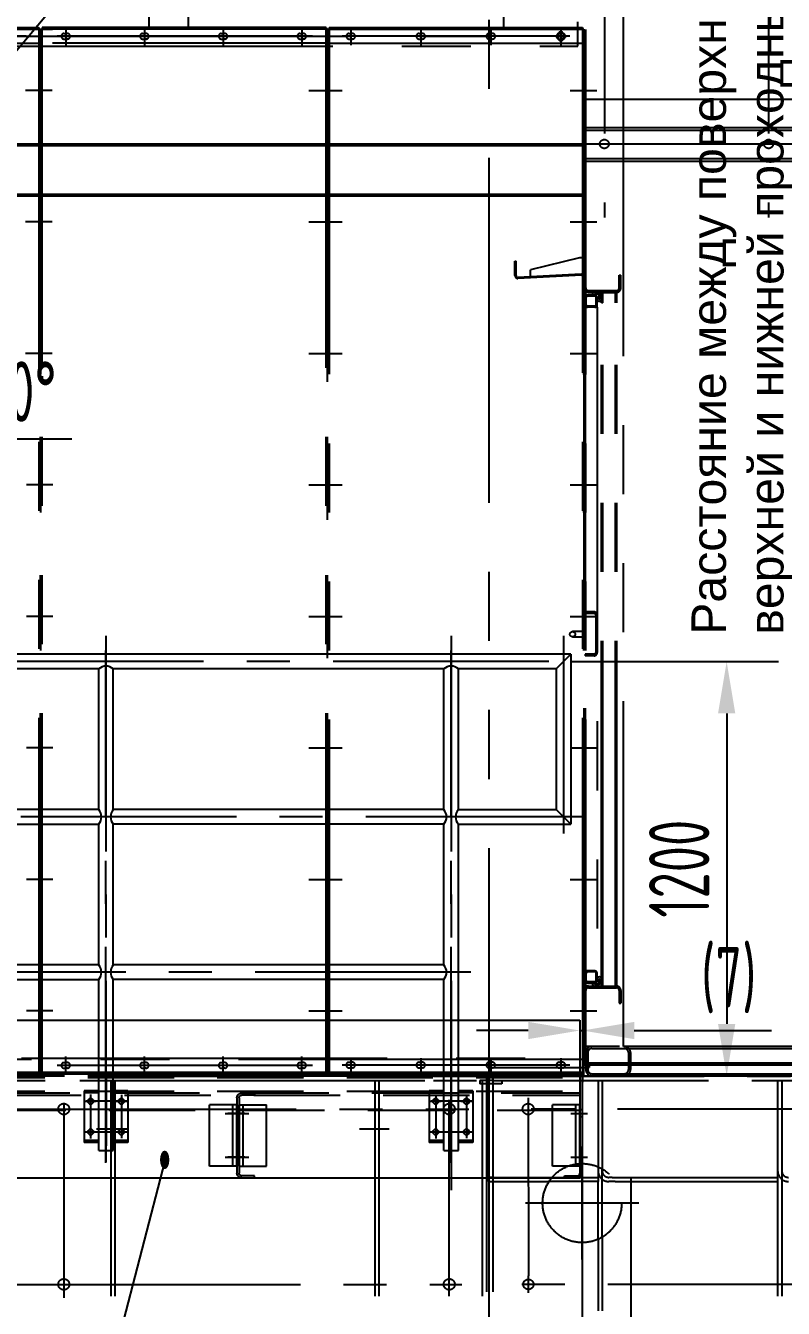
# Model space of a CAD drawing. Header units: millimetres. Extents: x 0 to 21000, y -574 to 14850.
# Drawn here: x 11034 to 13230, y 4649 to 8366 of the extents above; entities that cross this region are included whole.
import ezdxf
from ezdxf.enums import TextEntityAlignment as Align

# ---------------------------------------------------------------- set-up
doc = ezdxf.new("R2010")
doc.units = ezdxf.units.MM
doc.header["$LTSCALE"] = 500
for name, pattern in [('F', [0.75, 0.5, -0.25]), ('G', [2, 1.25, -0.25, 0.25, -0.25]), ('K', [2.5, 1.25, -0.25, 0.25, -0.25, 0.25, -0.25])]:
    doc.linetypes.add(name, pattern=pattern)
for name, color, linetype in [('01', 7, 'Continuous'), ('02', 1, 'Continuous'), ('04', 2, 'F'), ('05', 4, 'G'), ('07', 6, 'K'), ('08', 1, 'Continuous')]:
    doc.layers.add(name, color=color, linetype=linetype)
doc.styles.get("Standard").update_dxf_attribs({"font": 'isocp', "width": 0.707, "bigfont": 'intecad.shx'})
doc.dimstyles.new('INTE', dxfattribs={"dimscale": 50, "dimtxt": 3.5, "dimasz": 3, "dimexe": 3, "dimexo": 0, "dimgap": 1, "dimtad": 1, "dimdsep": 46, "dimtxsty": 'Standard', "dimcen": 0, "dimclrd": 1, "dimclre": 1, "dimclrt": 3, "dimaunit": 1, "dimadec": 0, "dimazin": 0, "dimtfac": 1, "dimtmove": 0, "dimatfit": 0, "dimfxl": 1, "dimarcsym": 0})
doc.dimstyles.new('INTE$2', dxfattribs={"dimscale": 50, "dimtxt": 3.5, "dimasz": 3, "dimexe": 3, "dimexo": 0, "dimgap": 1, "dimtad": 1, "dimtih": 1, "dimtoh": 1, "dimdsep": 46, "dimtxsty": 'Standard', "dimcen": 0, "dimclrd": 1, "dimclre": 1, "dimclrt": 3, "dimaunit": 1, "dimadec": 0, "dimazin": 0, "dimtfac": 1, "dimtmove": 0, "dimatfit": 0, "dimfxl": 1, "dimarcsym": 0})

# ---------------------------------------------------------------- blocks, each defined once
blk = doc.blocks.new('adf456adf')
at = {"layer": '07', "color": 6, "linetype": 'K'}
for p, q in [((42745, 3986.7), (45149, 3986.7)), ((45149, 3986.7), (45149, 3275.7)), ((45154.7, 3986.7), (48653.7, 3986.7)), ((45154.7, 3986.7), (45154.7, 3681.7)), ((45167.7, 3986.7), (45167.7, 3275.7)), ((42745, 3974.7), (45149, 3974.7)), ((44060, 3974.7), (44060, 3297.7)), ((44072, 3974.7), (44072, 3297.7)), ((44825, 3974.7), (44825, 3297.7)), ((44837, 3974.7), (44837, 3297.7)), ((45129.7, 3974.7), (45129.7, 3964.7)), ((45167.7, 3974.7), (45129.7, 3974.7)), ((45167.7, 3964.7), (45129.7, 3964.7)), ((45136, 3974.7), (45136, 3275.7)), ((45167.7, 3974.7), (48653.7, 3974.7)), ((45193.7, 3964.7), (45167.7, 3964.7)), ((45193.7, 3974.7), (45193.7, 3964.7)), ((45472.2, 3974.7), (45472.2, 3724.1)), ((45484.2, 3974.7), (45484.2, 3718)), ((45992.7, 3974.7), (45992.7, 3306.7)), ((46004.7, 3974.7), (46004.7, 3306.7)), ((43924, 3907), (43924, 3344.9)), ((45041, 3349.9), (45041, 3918.5)), ((45269.7, 3924.2), (45270.4, 3408.2)), ((42140.3, 3891.7), (43972.8, 3891.7)), ((43972.8, 3891.7), (45104.4, 3891.7)), ((48653.7, 3891.7), (45216, 3891.7)), ((44019.2, 3834.7), (44111, 3834.7)), ((44780.9, 3834.7), (44867.2, 3834.7)), ((45426.1, 3455.4), (45426.1, 3783.2)), ((45472.2, 3724.1), (45472.2, 3681.7)), ((45484.2, 3681.7), (45484.2, 3718)), ((45167.7, 3693.7), (45154.7, 3693.7)), ((45154.7, 3681.7), (45167.7, 3681.7)), ((45167.7, 3693.7), (45339.1, 3693.7)), ((45167.7, 3681.7), (45330.1, 3681.7)), ((45472.2, 3681.7), (45330.1, 3681.7)), ((45339.1, 3693.7), (45472.2, 3693.7)), ((45472.2, 3514.5), (45472.2, 3681.7)), ((45484.2, 3520.6), (45484.2, 3681.7)), ((45513.2, 3693.7), (45503.2, 3693.7)), ((45522.1, 3681.7), (45503.2, 3681.7)), ((45513.2, 3693.7), (45992.7, 3693.7)), ((45522.1, 3681.7), (45992.7, 3681.7)), ((45567.2, 3693.7), (45567.2, 3275.7)), ((45590.1, 3619.3), (45262.2, 3619.3)), ((45472.2, 3514.5), (45472.2, 3306.7)), ((45484.2, 3520.6), (45484.2, 3306.7)), ((42117.2, 3383.7), (43984.6, 3383.7)), ((43984.6, 3383.7), (45077.3, 3383.7)), ((48625.9, 3383.7), (45210.5, 3383.7)), ((45270.4, 3359.3), (45270.4, 3408.2))]:
    blk.add_line(p, q, dxfattribs=at)
for centre, radius in [((43924, 3891.7), 16), ((45041, 3891.7), 16), ((45269.7, 3891.7), 16), ((45426.1, 3619.3), 114.5), ((43924, 3383.7), 16), ((45041, 3383.7), 16), ((45270.4, 3383.7), 14.8)]:
    blk.add_circle(centre, radius, dxfattribs=at)
for centre, radius in [((45503.2, 3712.7), 31), ((45503.2, 3712.7), 19), ((46023.7, 3712.7), 31), ((46023.7, 3712.7), 19)]:
    blk.add_arc(centre, radius, 180, 270, dxfattribs=at)
blk = doc.blocks.new('*D333')
at = {"layer": '08', "color": 1, "lineweight": -2, "ltscale": 2}
for p, q in [((12640.8, 5483.9), (12640.8, 5304)), ((12648, 5483.9), (12648, 5304)), ((12490.8, 5454), (12340.8, 5454)), ((12640.8, 5454), (12648, 5454)), ((12798, 5454), (13196.3, 5454))]:
    blk.add_line(p, q, dxfattribs=at)
at = {"layer": '08', "color": 1, "ltscale": 2}
for points in [[(12490.8, 5479), (12490.8, 5429), (12640.8, 5454)], [(12798, 5479), (12798, 5429), (12648, 5454)]]:
    blk.add_solid(points, dxfattribs=at)
at = {"layer": 'Defpoints', "color": 0, "ltscale": 2}
for p in [(12640.8, 5483.9), (12648, 5483.9), (12648, 5454)]:
    blk.add_point(p, dxfattribs=at)
at = {"layer": '08', "color": 3, "ltscale": 2, "insert": (13072.1, 5600.2), "char_height": 175, "attachment_point": 5}
blk.add_mtext('(7)', dxfattribs=at)
blk = doc.blocks.new('*D338')
at = {"layer": '08', "color": 1, "lineweight": -2, "ltscale": 2}
for p, q in [((10694.3, 7453.9), (10949, 7453.9)), ((10708.3, 7168), (11168.6, 7168))]:
    blk.add_line(p, q, dxfattribs=at)
for start, end in [(67.3997, 84.8013), (0, 49.9981), (324.7784, 0), (325.1968, 342.5984)]:
    blk.add_arc((10303.2, 7453.9), 495.8, start, end, dxfattribs=at)
at = {"layer": '08', "color": 1, "ltscale": 2}
for points in [[(10506.8, 7933), (10480.8, 7890.3), (10621.9, 7833.7)], [(10751.6, 7309.5), (10801, 7301.9), (10799, 7453.9)]]:
    blk.add_solid(points, dxfattribs=at)
at = {"layer": 'Defpoints', "color": 0, "ltscale": 2}
for p in [(11391.5, 8750.8), (10717.5, 7726.4), (10303.2, 7453.9), (10694.3, 7453.9), (8606, 5431.4)]:
    blk.add_point(p, dxfattribs=at)
at = {"layer": '08', "color": 3, "ltscale": 2, "insert": (11013.4, 7305.5), "char_height": 175, "attachment_point": 5}
blk.add_mtext('50°', dxfattribs=at)
blk = doc.blocks.new('*D339')
at = {"layer": '08', "color": 1, "lineweight": -2, "ltscale": 2}
for p, q in [((8243.8, 5474.2), (8243.8, 10121.7)), ((11391.4, 8958.4), (11391.4, 10121.7)), ((11241.4, 9971.7), (8393.8, 9971.7))]:
    blk.add_line(p, q, dxfattribs=at)
at = {"layer": '08', "color": 1, "ltscale": 2}
for points in [[(8393.8, 9996.7), (8393.8, 9946.7), (8243.8, 9971.7)], [(11241.4, 9996.7), (11241.4, 9946.7), (11391.4, 9971.7)]]:
    blk.add_solid(points, dxfattribs=at)
at = {"layer": 'Defpoints', "color": 0, "ltscale": 2}
for p in [(8243.8, 9971.7), (11391.4, 8958.4), (8243.8, 5474.2)]:
    blk.add_point(p, dxfattribs=at)
at = {"layer": '08', "color": 3, "ltscale": 2, "insert": (9817.6, 10109.2), "char_height": 175, "attachment_point": 5}
blk.add_mtext('3148', dxfattribs=at)
blk = doc.blocks.new('A$C3BD31D53')
for p, q in [((37, 246), (0, 246)), ((37, 246), (0, 246)), ((0, 246), (0, 240)), ((0, 240), (37, 240)), ((45, 232), (45, 14)), ((51, 232), (51, 14)), ((0, 6), (37, 6)), ((0, 0), (0, 6)), ((37, 0), (0, 0))]:
    blk.add_line(p, q)
for centre, radius, start, end in [((37, 232), 14, 0, 90), ((37, 232), 8, 0, 90), ((37, 14), 8, 270, 0), ((37, 14), 14, 270, 0)]:
    blk.add_arc(centre, radius, start, end)
at = {"layer": '04', "color": 2, "linetype": 'F'}
for p, q in [((51, 197.5), (45, 197.5)), ((51, 176.5), (45, 176.5)), ((51, 70.5), (45, 70.5)), ((51, 49.5), (45, 49.5))]:
    blk.add_line(p, q, dxfattribs=at)
at = {"layer": '05', "color": 4, "linetype": 'G'}
for p, q in [((85.1, 187), (16.6, 187)), ((85.1, 60), (16.6, 60))]:
    blk.add_line(p, q, dxfattribs=at)
blk = doc.blocks.new('qr789a1dfqw851adfqeqr')
for p, q in [((14150.5, 2496.2), (14150.5, 2205.2)), ((14156.5, 2487.2), (14156.5, 2205.2))]:
    blk.add_line(p, q)
blk.add_arc((14142.5, 2205.2), 14, 304.8499, 0)
at = {"layer": '01', "color": 7, "linetype": 'Continuous'}
for p, q in [((9520.4, 2648.2), (14150.5, 2648.2)), ((14150.5, 2648.2), (14150.5, 2191)), ((14150.5, 2487.2), (14156.5, 2487.2)), ((10103.5, 2191.2), (14150.5, 2191.2))]:
    blk.add_line(p, q, dxfattribs=at)
for centre in [(12732.5, 2413.2), (12821.5, 2413.2), (13732.5, 2413.2), (13821.5, 2413.2), (12732.5, 2324.2), (12821.5, 2324.2), (13732.5, 2324.2), (13821.5, 2324.2)]:
    blk.add_circle(centre, 7.94, dxfattribs=at)
at = {"layer": '04'}
for p, q in [((11224.5, 2487.2), (14150.5, 2487.2)), ((11224.5, 2482.2), (14150.5, 2482.2)), ((8297.5, 2437.2), (14150.5, 2437.2)), ((10955.5, 2431.2), (14150.5, 2431.2)), ((11224.5, 2442.2), (14150.5, 2442.2)), ((10910.5, 2387.2), (14150.5, 2387.2))]:
    blk.add_line(p, q, dxfattribs=at)
at = {"layer": '04', "color": 2, "linetype": 'F'}
for p, q in [((13076.5, 2225.2), (13076.5, 2403.2)), ((13156.5, 2403.2), (13076.5, 2403.2)), ((13144.5, 2225.2), (13144.5, 2403.2)), ((13156.5, 2225.2), (13156.5, 2403.2)), ((13162.5, 2225.2), (13162.5, 2403.2)), ((13162.5, 2403.2), (13242.5, 2403.2)), ((13174.5, 2225.2), (13174.5, 2403.2)), ((13242.5, 2225.2), (13242.5, 2403.2)), ((14070.5, 2225.2), (14070.5, 2403.2)), ((14150.5, 2403.2), (14070.5, 2403.2)), ((14138.5, 2225.2), (14138.5, 2403.2)), ((14150.5, 2225.2), (14150.5, 2403.2)), ((14156.5, 2388.7), (14150.5, 2388.7)), ((14156.5, 2367.7), (14150.5, 2367.7)), ((14156.5, 2261.7), (14150.5, 2261.7)), ((14156.5, 2240.7), (14150.5, 2240.7)), ((13156.5, 2225.2), (13076.5, 2225.2)), ((13162.5, 2225.2), (13242.5, 2225.2)), ((14150.5, 2225.2), (14070.5, 2225.2)), ((14105.5, 2197.2), (14142.5, 2197.2)), ((14105.5, 2191.2), (14105.5, 2197.2)), ((14142.5, 2191.2), (14105.5, 2191.2))]:
    blk.add_line(p, q, dxfattribs=at)
for radius, end in [(8, 0), (14, 304.8499)]:
    blk.add_arc((14142.5, 2205.2), radius, 270, end, dxfattribs=at)
at = {"layer": '05', "color": 4, "linetype": 'G'}
for p, q in [((12777, 2490.7), (12777, 2284.5)), ((13777, 2490.7), (13777, 2284.5)), ((13179, 2378.2), (13130.2, 2378.2)), ((13140, 2378.2), (13188.7, 2378.2)), ((14123.9, 2378.2), (14172.7, 2378.2)), ((13179, 2251.2), (13130.2, 2251.2)), ((13140, 2251.2), (13188.7, 2251.2)), ((14123.9, 2251.2), (14172.7, 2251.2))]:
    blk.add_line(p, q, dxfattribs=at)
at = {"layer": '05'}
for p, q in [((12732.5, 2429.3), (12732.5, 2397.1)), ((12821.5, 2429.3), (12821.5, 2397.1)), ((13732.5, 2429.3), (13732.5, 2397.1)), ((13821.5, 2429.3), (13821.5, 2397.1)), ((12716.4, 2413.2), (12748.5, 2413.2)), ((12805.4, 2413.2), (12837.5, 2413.2)), ((13716.4, 2413.2), (13748.5, 2413.2)), ((13805.4, 2413.2), (13837.5, 2413.2)), ((12716.4, 2324.2), (12748.5, 2324.2)), ((12732.5, 2340.3), (12732.5, 2308.1)), ((12805.4, 2324.2), (12837.5, 2324.2)), ((12821.5, 2340.3), (12821.5, 2308.1)), ((13716.4, 2324.2), (13748.5, 2324.2)), ((13732.5, 2340.3), (13732.5, 2308.1)), ((13805.4, 2324.2), (13837.5, 2324.2)), ((13821.5, 2340.3), (13821.5, 2308.1))]:
    blk.add_line(p, q, dxfattribs=at)
at = {"layer": '04', "color": 2, "linetype": 'F', "xscale": -1}
blk.add_blockref('A$C3BD31D53', (13207.5, 2191.2), dxfattribs=at)
blk = doc.blocks.new('qr7613afqwerq')
at = {"layer": '01'}
blk.add_blockref('qr789a1dfqw851adfqeqr', (-1509.7, 2835.8), dxfattribs=at)
blk = doc.blocks.new('*D367')
at = {"layer": '08', "color": 1, "lineweight": -2, "ltscale": 2}
for p, q in [((6781.8, 5040.9), (6781.8, 3813.9)), ((12646.8, 5040.9), (12646.8, 3813.9)), ((12496.8, 3963.9), (6931.8, 3963.9))]:
    blk.add_line(p, q, dxfattribs=at)
at = {"layer": '08', "color": 1, "ltscale": 2}
for points in [[(6931.8, 3988.9), (6931.8, 3938.9), (6781.8, 3963.9)], [(12496.8, 3988.9), (12496.8, 3938.9), (12646.8, 3963.9)]]:
    blk.add_solid(points, dxfattribs=at)
at = {"layer": 'Defpoints', "color": 0, "ltscale": 2}
for p in [(6781.8, 5040.9), (12646.8, 5040.9), (6781.8, 3963.9)]:
    blk.add_point(p, dxfattribs=at)
at = {"layer": '08', "color": 3, "ltscale": 2, "insert": (9714.3, 4101.4), "char_height": 175, "attachment_point": 5}
blk.add_mtext('5865', dxfattribs=at)
blk = doc.blocks.new('*D374')
at = {"layer": '08', "color": 1, "lineweight": -2, "ltscale": 2}
for p, q in [((12617.3, 6522.9), (13216, 6522.9)), ((13066, 6372.9), (13066, 5472.9)), ((12617.3, 5322.9), (13216, 5322.9))]:
    blk.add_line(p, q, dxfattribs=at)
at = {"layer": '08', "color": 1, "ltscale": 2}
for points in [[(13041, 6372.9), (13091, 6372.9), (13066, 6522.9)], [(13041, 5472.9), (13091, 5472.9), (13066, 5322.9)]]:
    blk.add_solid(points, dxfattribs=at)
at = {"layer": 'Defpoints', "color": 0, "ltscale": 2}
for p in [(12617.3, 6522.9), (12617.3, 5322.9), (13066, 5322.9)]:
    blk.add_point(p, dxfattribs=at)
at = {"layer": '08', "color": 3, "ltscale": 2, "insert": (12928.4, 5922.9), "char_height": 175, "attachment_point": 5, "rotation": 90}
blk.add_mtext('1200', dxfattribs=at)
blk = doc.blocks.new('H')
at = {"layer": '07', "color": 6, "linetype": 'K', "ltscale": 1.6}
for p, q in [((19165.2, 25645.4), (19165.2, 19915.9)), ((19500.2, 24715.7), (19500.2, 23472.2)), ((19976.2, 24715.7), (19976.2, 23472.2)), ((19441.2, 21017.5), (19441.2, 24421.1)), ((19446.2, 21017.5), (19446.2, 24421.1)), ((19556.2, 21070.5), (19556.2, 24421.1)), ((17036.2, 24018), (17861.6, 24018)), ((17040.7, 24022.5), (17861.7, 24022.5)), ((17861.6, 24018), (17866.2, 24018)), ((17861.7, 24022.5), (17861.7, 21036.5)), ((17866.2, 24018), (17901.2, 24018)), ((17866.2, 24018), (17866.2, 22149.7)), ((17866.2, 21036.5), (17866.2, 24018)), ((18693.7, 24022.5), (17870.7, 24022.5)), ((17870.7, 24022.5), (17870.7, 24018)), ((17870.7, 21036.5), (17870.7, 24018)), ((18693.7, 24018), (17901.2, 24018)), ((17939.2, 24020.3), (17939.2, 23974.7)), ((17939.2, 24017.4), (17939.2, 23971.8)), ((18167.2, 24020.3), (18167.2, 23974.7)), ((18167.2, 24017.4), (18167.2, 23971.8)), ((18395.2, 24020.3), (18395.2, 23974.7)), ((18395.2, 24017.4), (18395.2, 23971.8)), ((18623.2, 24020.3), (18623.2, 23974.7)), ((18623.2, 24017.4), (18623.2, 23971.8)), ((18693.7, 24022.5), (18693.7, 24018)), ((18693.7, 21036.5), (18693.7, 24018)), ((18698.2, 24018), (18693.7, 24018)), ((18698.2, 20996), (18698.2, 24018)), ((18698.2, 24018), (19436.6, 24018)), ((18698.2, 21036.5), (18698.2, 24018)), ((18702.7, 24022.5), (19436.7, 24022.5)), ((18702.7, 24022.5), (18702.7, 24018)), ((18702.7, 24018), (18702.7, 21036.5)), ((18765.2, 24020.3), (18765.2, 23974.7)), ((18765.2, 24017.4), (18765.2, 23971.8)), ((18968.2, 24020.3), (18968.2, 23974.7)), ((18968.2, 24017.4), (18968.2, 23971.8)), ((19171.2, 24020.3), (19171.2, 23974.7)), ((19171.2, 24017.4), (19171.2, 23971.8)), ((19374.2, 24020.3), (19374.2, 23974.7)), ((19374.2, 24017.4), (19374.2, 23971.8)), ((19423.2, 23969), (19423.2, 24039)), ((19436.6, 24018), (19441.2, 24018)), ((19436.7, 24022.5), (19436.7, 21036.5)), ((19441.2, 24018), (19441.2, 22149.7)), ((13762.4, 23997.5), (19390.4, 23997.5)), ((17040.7, 23977.5), (17861.7, 23977.5)), ((17824.6, 23997.5), (17084.8, 23997.5)), ((18693.7, 23977.5), (17901.2, 23977.5)), ((18654.1, 23997.5), (17914.3, 23997.5)), ((17934.2, 24005.5), (17939.2, 24005.5)), ((17934.2, 23989.5), (17939.2, 23989.5)), ((17944.2, 24005.5), (17939.2, 24005.5)), ((17944.2, 23989.5), (17939.2, 23989.5)), ((18162.2, 24005.5), (18167.2, 24005.5)), ((18162.2, 23989.5), (18167.2, 23989.5)), ((18172.2, 24005.5), (18167.2, 24005.5)), ((18172.2, 23989.5), (18167.2, 23989.5)), ((18390.2, 24005.5), (18395.2, 24005.5)), ((18390.2, 23989.5), (18395.2, 23989.5)), ((18400.2, 24005.5), (18395.2, 24005.5)), ((18400.2, 23989.5), (18395.2, 23989.5)), ((18618.2, 24005.5), (18623.2, 24005.5)), ((18618.2, 23989.5), (18623.2, 23989.5)), ((18628.2, 24005.5), (18623.2, 24005.5)), ((18628.2, 23989.5), (18623.2, 23989.5)), ((18702.7, 23977.5), (19436.7, 23977.5)), ((19400.4, 23997.5), (18740.3, 23997.5)), ((18760.2, 24005.5), (18765.2, 24005.5)), ((18760.2, 23989.5), (18765.2, 23989.5)), ((18770.2, 24005.5), (18765.2, 24005.5)), ((18770.2, 23989.5), (18765.2, 23989.5)), ((18963.2, 24005.5), (18968.2, 24005.5)), ((18963.2, 23989.5), (18968.2, 23989.5)), ((18973.2, 24005.5), (18968.2, 24005.5)), ((18973.2, 23989.5), (18968.2, 23989.5)), ((19166.2, 24005.5), (19171.2, 24005.5)), ((19166.2, 23989.5), (19171.2, 23989.5)), ((19176.2, 24005.5), (19171.2, 24005.5)), ((19176.2, 23989.5), (19171.2, 23989.5)), ((19366.2, 24002.5), (19366.2, 23992.5)), ((19369.2, 24005.5), (19374.2, 24005.5)), ((19369.2, 23989.5), (19374.2, 23989.5)), ((19379.2, 24005.5), (19374.2, 24005.5)), ((19379.2, 23989.5), (19374.2, 23989.5)), ((19382.2, 24002.5), (19382.2, 23997.5)), ((19382.2, 23992.5), (19382.2, 23997.5)), ((13713.2, 23969), (19423.2, 23969)), ((17900, 23840.5), (17823.2, 23840.5)), ((18644.3, 23840.5), (18740.4, 23840.5)), ((19401.4, 23840.5), (19478.2, 23840.5)), ((19446.2, 23815.5), (20376.2, 23815.5)), ((19446.2, 23733.5), (20376.2, 23733.5)), ((19446.2, 23725.5), (20376.2, 23725.5)), ((17040.7, 23685.5), (17861.7, 23685.5)), ((17040.7, 23681), (17861.7, 23681)), ((17870.7, 23685.5), (18693.7, 23685.5)), ((17870.7, 23681), (18693.7, 23681)), ((18702.7, 23685.5), (19436.7, 23685.5)), ((18702.7, 23681), (19436.7, 23681)), ((19443.4, 23685.5), (22830.3, 23685.5)), ((19446.2, 23643.5), (20376.2, 23643.5)), ((19446.2, 23635.5), (20376.2, 23635.5)), ((17040.7, 23540), (17861.7, 23540)), ((17040.7, 23535.5), (17861.7, 23535.5)), ((17870.7, 23540), (18693.7, 23540)), ((17870.7, 23535.5), (18693.7, 23535.5)), ((18702.7, 23540), (19436.7, 23540)), ((18702.7, 23535.5), (19436.7, 23535.5)), ((17900, 23459.5), (17823.2, 23459.5)), ((18644.3, 23459.5), (18740.4, 23459.5)), ((19401.4, 23459.5), (19478.2, 23459.5)), ((19241.2, 23303.9), (19241.2, 23345.9)), ((19241.2, 23345.9), (19244.2, 23345.9)), ((19244.2, 23303.9), (19244.2, 23345.9)), ((19428.2, 23355.5), (19286.5, 23320.8)), ((19438.2, 23355.5), (19428.2, 23355.5)), ((19438.2, 23313.5), (19438.2, 23355.5)), ((19438.2, 23355.5), (19441.2, 23355.5)), ((19441.2, 23313.5), (19441.2, 23355.5)), ((19433.4, 23308.5), (19249.4, 23298.9)), ((19433.6, 23305.5), (19249.6, 23295.9)), ((19286.5, 23300.8), (19286.5, 23320.8)), ((19543.2, 23268.5), (19543.2, 23305.5)), ((19543.2, 23305.5), (19548.2, 23305.5)), ((19548.2, 23268.5), (19548.2, 23305.5)), ((19444.7, 23250.7), (19441.2, 23250.7)), ((19441.2, 23250.7), (19441.2, 21250.7)), ((19444.7, 23250.7), (19444.7, 21250.7)), ((19444.7, 23219.5), (19444.7, 23240.5)), ((19447.7, 23219.5), (19447.7, 23240.5)), ((19451.7, 23247.5), (19472.7, 23247.5)), ((19472.7, 23247.5), (19451.7, 23247.5)), ((19451.7, 23247.5), (19461.2, 23247.5)), ((19472.7, 23244.5), (19451.7, 23244.5)), ((19454.2, 23260.5), (19535.2, 23260.5)), ((19454.2, 23255.5), (19535.2, 23255.5)), ((19483.7, 23252.2), (19474.5, 23252.2)), ((19483.7, 23250.2), (19474.5, 23250.2)), ((19476.7, 23219.5), (19476.7, 23240.5)), ((19479.7, 23212.5), (19479.7, 23240.5)), ((19484.7, 23249.2), (19484.7, 23236.7)), ((19486.7, 23249.2), (19486.7, 23236.7)), ((19491.7, 21245.7), (19491.7, 23255.5)), ((19491.7, 23225.5), (19491.7, 23255.5)), ((19496.2, 21245.7), (19496.2, 23255.5)), ((19496.2, 23225.5), (19496.2, 23255.5)), ((19532.2, 23225.5), (19532.2, 23255.5)), ((19532.2, 21245.7), (19532.2, 23255.5)), ((19536.7, 23225.5), (19536.7, 23255.5)), ((19536.7, 21245.7), (19536.7, 23255.5)), ((19472.7, 23212.5), (19444.7, 23212.5)), ((19472.7, 23215.5), (19451.7, 23215.5)), ((19479.7, 23212.5), (19479.7, 21292)), ((19496.2, 23225.5), (19491.7, 23225.5)), ((17900, 23078.5), (17823.2, 23078.5)), ((18644.3, 23078.5), (18740.4, 23078.5)), ((19401.4, 23078.5), (19478.2, 23078.5)), ((17870.7, 23012.4), (17870.7, 22997.5)), ((17902.4, 22697.5), (17825.6, 22697.5)), ((18644.3, 22697.5), (18740.4, 22697.5)), ((19401.4, 22697.5), (19478.2, 22697.5)), ((17902.4, 22316.5), (17825.6, 22316.5)), ((18644.3, 22316.5), (18740.4, 22316.5)), ((19401.4, 22316.5), (19478.2, 22316.5)), ((19444.7, 22329.5), (19444.7, 22325)), ((19470.4, 22329.5), (19444.7, 22329.5)), ((19470.4, 22325), (19444.7, 22325)), ((19475.2, 22320.2), (19475.2, 22211.8)), ((19479.7, 22320.2), (19479.7, 22211.8)), ((19441.2, 22272.5), (19408, 22272.5)), ((19408, 22257.3), (19441.2, 22257.3)), ((19444.7, 22207), (19444.7, 22202.5)), ((19470.4, 22207), (19444.7, 22207)), ((19470.4, 22202.5), (19444.7, 22202.5)), ((19441.2, 20996), (19441.2, 22149.7)), ((17902.4, 21935.5), (17825.6, 21935.5)), ((18644.3, 21935.5), (18740.4, 21935.5)), ((19401.4, 21935.5), (19478.2, 21935.5)), ((17902.4, 21554.5), (17825.6, 21554.5)), ((18644.3, 21554.5), (18740.4, 21554.5)), ((19401.4, 21554.5), (19478.2, 21554.5)), ((19472.7, 21289.2), (19444.7, 21289.2)), ((19444.7, 21261.2), (19444.7, 21282.2)), ((19447.7, 21261.2), (19447.7, 21282.2)), ((19472.7, 21286.2), (19451.7, 21286.2)), ((19476.7, 21261.2), (19476.7, 21282.2)), ((19479.7, 21261.2), (19479.7, 21282.2)), ((19484.7, 21252.1), (19484.7, 21264.5)), ((19486.7, 21252.1), (19486.7, 21264.5)), ((19496.2, 21275.7), (19491.7, 21275.7)), ((19441.2, 21250.7), (19444.7, 21250.7)), ((19472.7, 21257.2), (19451.7, 21257.2)), ((19472.7, 21254.2), (19451.7, 21254.2)), ((19451.7, 21254.2), (19472.7, 21254.2)), ((19454.2, 21245.5), (19535.2, 21245.5)), ((19454.2, 21240.5), (19535.2, 21240.5)), ((19461.2, 21254.2), (19472.7, 21254.2)), ((19471.7, 21245.7), (19469.7, 21245.7)), ((19483.7, 21251.1), (19474.5, 21251.1)), ((19483.7, 21249.1), (19474.5, 21249.1)), ((19543.2, 21232.5), (19543.2, 21195.5)), ((19548.2, 21232.5), (19548.2, 21195.5)), ((19543.2, 21195.5), (19548.2, 21195.5)), ((17902.4, 21173.5), (17825.6, 21173.5)), ((18644.3, 21173.5), (18740.4, 21173.5)), ((19401.4, 21173.5), (19478.2, 21173.5)), ((17939.2, 20995.7), (17939.2, 21041.3)), ((18167.2, 20995.7), (18167.2, 21041.3)), ((18395.2, 20995.7), (18395.2, 21041.3)), ((18623.2, 20995.7), (18623.2, 21041.3)), ((19544.2, 21070.5), (19446.2, 21070.5)), ((19446.2, 21052.5), (19446.2, 21003.5)), ((19446.2, 21052.5), (19446.2, 21003.5)), ((19452.2, 20990.1), (19452.2, 21066)), ((19452.2, 21052.5), (19452.2, 21003.5)), ((19464.2, 21064.5), (19558.2, 21064.5)), ((20305.2, 21070.5), (19556.2, 21070.5)), ((19557.2, 21064.5), (22550.2, 21064.5)), ((19570.2, 21052.5), (19570.2, 21003.5)), ((19576.2, 21052.5), (19576.2, 21003.5)), ((19439.7, 21032.5), (13708.7, 21032.5)), ((16210.7, 21036.5), (17870.7, 21036.5)), ((17861.7, 21036.5), (17861.7, 20985.5)), ((17866.2, 20991.5), (17866.2, 21036.5)), ((17870.7, 20990), (17870.7, 21036.5)), ((17870.7, 21036.5), (19439.7, 21036.5)), ((18654.1, 21015.5), (17914.3, 21015.5)), ((17934.2, 21023.5), (17939.2, 21023.5)), ((17934.2, 21007.5), (17939.2, 21007.5)), ((17944.2, 21023.5), (17939.2, 21023.5)), ((17944.2, 21007.5), (17939.2, 21007.5)), ((18162.2, 21023.5), (18167.2, 21023.5)), ((18162.2, 21007.5), (18167.2, 21007.5)), ((18172.2, 21023.5), (18167.2, 21023.5)), ((18172.2, 21007.5), (18167.2, 21007.5)), ((18390.2, 21023.5), (18395.2, 21023.5)), ((18390.2, 21007.5), (18395.2, 21007.5)), ((18400.2, 21023.5), (18395.2, 21023.5)), ((18400.2, 21007.5), (18395.2, 21007.5)), ((18618.2, 21023.5), (18623.2, 21023.5)), ((18618.2, 21007.5), (18623.2, 21007.5)), ((18628.2, 21023.5), (18623.2, 21023.5)), ((18628.2, 21007.5), (18623.2, 21007.5)), ((18693.7, 20996), (18693.7, 21036.5)), ((18698.2, 20996), (18698.2, 21036.5)), ((18702.7, 21036.5), (18702.7, 20991.5)), ((19399.9, 21016.5), (18740.2, 21016.5)), ((18760.1, 21024.5), (18765.1, 21024.5)), ((18760.1, 21008.5), (18765.1, 21008.5)), ((18770.1, 21024.5), (18765.1, 21024.5)), ((18770.1, 21008.5), (18765.1, 21008.5)), ((18765.2, 21036.4), (18765.2, 20990.8)), ((18963.1, 21024.5), (18968.1, 21024.5)), ((18963.1, 21008.5), (18968.1, 21008.5)), ((18973.1, 21024.5), (18968.1, 21024.5)), ((18973.1, 21008.5), (18968.1, 21008.5)), ((18968.2, 21036.4), (18968.2, 20990.8)), ((19166.1, 21024.5), (19171.1, 21024.5)), ((19166.1, 21008.5), (19171.1, 21008.5)), ((19176.1, 21024.5), (19171.1, 21024.5)), ((19176.1, 21008.5), (19171.1, 21008.5)), ((19171.2, 21036.4), (19171.2, 20990.8)), ((19172, 21009.1), (19456.2, 21009.1)), ((19369.1, 21024.5), (19374.1, 21024.5)), ((19369.1, 21008.5), (19374.1, 21008.5)), ((19379.1, 21024.5), (19374.1, 21024.5)), ((19379.1, 21008.5), (19374.1, 21008.5)), ((19374.2, 21036.4), (19374.2, 20990.8)), ((19436.7, 21036.5), (19436.7, 20991.5)), ((19439.7, 21036.5), (19439.7, 20996)), ((19441.2, 21017.5), (20305.2, 21017.5)), ((19456.2, 21022.6), (21373.4, 21022.6)), ((19456.2, 21022.6), (19456.2, 21009.1)), ((13980.4, 20971.6), (21768.2, 20971.6)), ((14535.7, 20985.5), (19439.7, 20985.5)), ((17040.7, 20996), (17861.7, 20996)), ((17040.7, 20991.5), (17861.7, 20991.5)), ((17861.7, 20991.5), (17870.7, 20991.5)), ((17870.7, 20996), (18693.7, 20996)), ((17870.7, 20991.5), (18693.7, 20991.5)), ((17870.7, 20985.5), (17870.7, 20990)), ((20105.2, 20984.6), (18098.2, 20984.6)), ((18693.7, 20991.5), (18693.7, 20996)), ((18698.2, 20996), (18693.7, 20996)), ((18693.7, 20991.5), (18702.7, 20991.5)), ((18698.2, 20996), (18702.7, 20996)), ((18702.7, 20996), (19436.7, 20996)), ((18702.7, 20996), (18702.7, 20991.5)), ((18702.7, 20991.5), (19439.7, 20991.5)), ((19436.7, 20996), (19441.2, 20996)), ((19439.7, 20996), (19439.7, 20985.5)), ((22507.2, 20985.5), (19463.2, 20985.5)), ((19464.2, 20991.5), (19558.2, 20991.5)), ((19464.2, 20985.5), (19558.2, 20985.5)), ((19557.2, 20991.5), (22550.2, 20991.5)), ((19165.2, 20931.5), (19165.2, 20321.9))]:
    blk.add_line(p, q, dxfattribs=at)
for centre, radius in [((19500.2, 23685.5), 13), ((19976.2, 23685.5), 13), ((19408, 22264.9), 7.62)]:
    blk.add_circle(centre, radius, dxfattribs=at)
for centre, radius, start, end in [((19374.2, 24002.5), 8, 0, 180), ((17934.2, 23997.5), 8, 90, 270), ((17944.2, 23997.5), 8, 270, 90), ((18162.2, 23997.5), 8, 90, 270), ((18172.2, 23997.5), 8, 270, 90), ((18390.2, 23997.5), 8, 90, 270), ((18400.2, 23997.5), 8, 270, 90), ((18618.2, 23997.5), 8, 90, 270), ((18628.2, 23997.5), 8, 270, 90), ((18760.2, 23997.5), 8, 90, 270), ((18770.2, 23997.5), 8, 270, 90), ((18963.2, 23997.5), 8, 90, 270), ((18973.2, 23997.5), 8, 270, 90), ((19166.2, 23997.5), 8, 90, 270), ((19176.2, 23997.5), 8, 270, 90), ((19369.2, 23997.5), 8, 90, 270), ((19374.2, 23992.5), 8, 180, 0), ((19379.2, 23997.5), 8, 270, 90), ((19249.2, 23303.9), 8, 180, 273), ((19249.2, 23303.9), 5, 180, 273), ((19433.2, 23313.5), 5, 273, 0), ((19433.2, 23313.5), 8, 273, 0), ((19454.2, 23268.5), 13, 180, 270), ((19454.2, 23268.5), 8, 180, 270), ((19535.2, 23268.5), 8, 270, 0), ((19535.2, 23268.5), 13, 270, 0), ((19451.7, 23240.5), 7, 90, 180), ((19451.7, 23240.5), 4, 90, 180), ((19469.7, 23251.5), 4, 90, 270), ((19472.7, 23240.5), 7, 0, 90), ((19472.7, 23240.5), 4, 0, 90), ((19474.5, 23251.2), 1, 90, 270), ((19485.7, 23235.5), 6, 180, 0), ((19483.7, 23249.2), 3, 0, 90), ((19483.7, 23249.2), 1, 0, 90), ((19485.7, 23236.7), 1, 180, 0), ((19451.7, 23219.5), 7, 180, 270), ((19451.7, 23219.5), 4, 180, 270), ((19472.7, 23219.5), 4, 270, 0), ((19472.7, 23219.5), 7, 270, 0), ((19470.4, 22320.2), 9.3, 0, 90), ((19470.4, 22320.2), 4.8, 0, 90), ((19470.4, 22211.8), 4.8, 270, 0), ((19470.4, 22211.8), 9.3, 270, 0), ((19451.7, 21282.2), 7, 90, 180), ((19451.7, 21261.2), 7, 180, 270), ((19451.7, 21282.2), 4, 90, 180), ((19451.7, 21261.2), 4, 180, 270), ((19472.7, 21282.2), 7, 0, 90), ((19472.7, 21282.2), 4, 0, 90), ((19472.7, 21261.2), 4, 270, 0), ((19472.7, 21261.2), 7, 270, 0), ((19472.7, 21261.2), 7, 270, 0), ((19485.7, 21265.8), 6, 0, 180), ((19485.7, 21264.5), 1, 0, 180), ((19454.2, 21232.5), 13, 90, 180), ((19454.2, 21232.5), 8, 90, 180), ((19469.9, 21250), 4.26, 93.3665, 266.6335), ((19474.5, 21250.1), 1, 90, 270), ((19483.7, 21252.1), 3, 270, 0), ((19483.7, 21252.1), 1, 270, 0), ((19535.2, 21232.5), 13, 0, 90), ((19535.2, 21232.5), 8, 0, 90), ((19464.2, 21052.5), 18, 131.8103, 180), ((19464.2, 21052.5), 18, 90, 131.8103), ((19464.2, 21052.5), 12, 90, 180), ((19558.2, 21052.5), 18, 0, 90), ((19558.2, 21052.5), 12, 0, 90), ((17934.2, 21015.5), 8, 90, 270), ((17944.2, 21015.5), 8, 270, 90), ((18162.2, 21015.5), 8, 90, 270), ((18172.2, 21015.5), 8, 270, 90), ((18390.2, 21015.5), 8, 90, 270), ((18400.2, 21015.5), 8, 270, 90), ((18618.2, 21015.5), 8, 90, 270), ((18628.2, 21015.5), 8, 270, 90), ((18760.1, 21016.5), 8, 90, 270), ((18770.1, 21016.5), 8, 270, 90), ((18963.1, 21016.5), 8, 90, 270), ((18973.1, 21016.5), 8, 270, 90), ((19166.1, 21016.5), 8, 90, 270), ((19176.1, 21016.5), 8, 270, 90), ((19369.1, 21016.5), 8, 90, 270), ((19379.1, 21016.5), 8, 270, 90), ((19464.2, 21003.5), 18, 180, 228.1897), ((19464.2, 21003.5), 12, 180, 270), ((19558.2, 21003.5), 18, 270, 0), ((19558.2, 21003.5), 12, 270, 0), ((19464.2, 21003.5), 18, 228.1897, 270)]:
    blk.add_arc(centre, radius, start, end, dxfattribs=at)
blk = doc.blocks.new('123456789asdfqer')
at = {"layer": '01'}
blk.add_line((-5972.8, 1457.5), (-3187.3, 4776.9), dxfattribs=at)
blk = doc.blocks.new('3821-9')
for p, q in [((3405.2, 1123.6), (3405.2, 974.6)), ((3405.2, 1123.6), (3447.5, 1123.6)), ((3405.2, 1118.6), (3447.5, 1118.6)), ((3427.2, 1118.6), (3427.2, 1123.6)), ((3446.7, 1123.6), (3446.7, 1118.6)), ((3489.8, 1123.6), (3532.2, 1123.6)), ((3489.8, 1118.6), (3532.2, 1118.6)), ((3490.7, 1123.6), (3490.7, 1118.6)), ((3510.2, 1118.6), (3510.2, 1123.6)), ((3532.2, 1123.6), (3532.2, 974.6)), ((3405.2, 979.6), (3447.5, 979.6)), ((3405.2, 974.6), (3447.5, 974.6)), ((3427.2, 974.6), (3427.2, 979.6)), ((3446.7, 979.6), (3446.7, 974.6)), ((3489.8, 979.6), (3532.2, 979.6)), ((3489.8, 974.6), (3532.2, 974.6)), ((3490.7, 979.6), (3490.7, 974.6)), ((3510.2, 974.6), (3510.2, 979.6))]:
    blk.add_line(p, q)
for centre in [(3424.2, 1093.6), (3513.2, 1093.6), (3424.2, 1004.6), (3513.2, 1004.6)]:
    blk.add_circle(centre, 8)
at = {"layer": '05', "color": 4, "linetype": 'G'}
for p, q in [((3468.7, 1148.1), (3468.7, 960.7)), ((3408.3, 1093.6), (3526, 1093.6)), ((3424.2, 1112.4), (3424.2, 986.8)), ((3513.2, 1113.1), (3513.2, 985.5)), ((3408.6, 1004.6), (3524.6, 1004.6))]:
    blk.add_line(p, q, dxfattribs=at)
blk = doc.blocks.new('ADF123Q4WER657AF')
for p, q in [((-1832.4, 3826.8), (-1874.8, 3784.4)), ((-3200.7, 3376.8), (-3200.7, 3784.4)), ((-3158.4, 3376.8), (-3158.4, 3784.4)), ((-2200.7, 3376.8), (-2200.7, 3784.4)), ((-2158.4, 3376.8), (-2158.4, 3784.4)), ((-3200.7, 3376.8), (-4158.4, 3376.8)), ((-2200.7, 3376.8), (-3155.6, 3376.8)), ((-2158.4, 3376.8), (-1874.8, 3376.8)), ((-1832.4, 3334.5), (-1874.8, 3376.8)), ((-4158.4, 3334.5), (-3200.7, 3334.5)), ((-3200.7, 2926.8), (-3200.7, 3334.5)), ((-3158.4, 2926.8), (-3158.4, 3334.5)), ((-2200.7, 3334.5), (-3155.6, 3334.5)), ((-2200.7, 2926.8), (-2200.7, 3334.5)), ((-2158.4, 2884.5), (-2158.4, 3334.5)), ((-2158.4, 3334.5), (-1832.4, 3334.5)), ((-3200.7, 2926.8), (-4158.4, 2926.8)), ((-2200.7, 2926.8), (-3155.6, 2926.8)), ((-4158.4, 2884.5), (-3200.7, 2884.5)), ((-3200.7, 2388.8), (-3200.7, 2884.5)), ((-3158.4, 2388.8), (-3158.4, 2884.5)), ((-2200.7, 2884.5), (-3155.6, 2884.5)), ((-2200.7, 2388.8), (-2200.7, 2884.5)), ((-2158.4, 2388.8), (-2158.4, 2884.5))]:
    blk.add_line(p, q)
for centre, start, end in [((-3179.6, 3761.1), 47.8524, 132.1476), ((-2179.6, 3761.1), 47.8524, 132.1476), ((-3224.1, 3355.6), 317.8524, 42.1476), ((-3135, 3355.6), 137.8524, 222.1476), ((-2224.1, 3355.6), 317.8524, 42.1476), ((-2135, 3355.6), 137.8524, 222.1476), ((-3224.1, 2905.6), 317.8524, 42.1476), ((-3135, 2905.6), 137.8524, 222.1476), ((-2224.1, 2905.6), 317.8524, 42.1476)]:
    blk.add_arc(centre, 31.5, start, end)
at = {"layer": '01', "color": 7, "linetype": 'Continuous'}
for p, q in [((-1832.4, 3826.8), (-6380.8, 3826.8)), ((-1832.4, 3826.8), (-1832.4, 3334.5)), ((-3200.7, 3784.4), (-4158.4, 3784.4)), ((-2200.7, 3784.4), (-3158.4, 3784.4)), ((-1874.8, 3784.4), (-2158.4, 3784.4)), ((-1874.8, 3784.4), (-1874.8, 3479.6)), ((-1874.8, 3479.6), (-1874.8, 3376.8))]:
    blk.add_line(p, q, dxfattribs=at)
at = {"layer": '01'}
for p, q in [((-3200.7, 2388.8), (-3158.4, 2388.8)), ((-2200.7, 2388.8), (-2158.4, 2388.8))]:
    blk.add_line(p, q, dxfattribs=at)
at = {"layer": '05'}
for p, q in [((-3179.6, 3880.8), (-3179.6, 2356.1)), ((-2179.6, 3880.8), (-2179.6, 2273.8)), ((-1853.6, 3880.8), (-1853.6, 3307.5))]:
    blk.add_line(p, q, dxfattribs=at)
at = {"layer": '05', "color": 4, "linetype": 'G'}
for p, q in [((-3179.6, 2353.8), (-3179.6, 3837.9)), ((-2179.6, 2353.8), (-2179.6, 3837.9)), ((-1896.6, 3805.6), (-6441.7, 3805.6)), ((-1801.8, 3355.6), (-6405, 3355.6)), ((-2122.4, 2905.6), (-6237.7, 2905.6))]:
    blk.add_line(p, q, dxfattribs=at)
at = {"xscale": -1}
for p in [(289.1, 1438), (1289.1, 1438)]:
    blk.add_blockref('3821-9', p, dxfattribs=at)
blk = doc.blocks.new('*D391')
at = {"layer": '08', "color": 1, "lineweight": -2, "ltscale": 2}
for p, q in [((11505.5, 8851.9), (11505.5, 8353.3)), ((12419.5, 8851.9), (12419.5, 8353.3)), ((11655.5, 8503.3), (12269.5, 8503.3))]:
    blk.add_line(p, q, dxfattribs=at)
at = {"layer": '08', "color": 1, "ltscale": 2}
for points in [[(11655.5, 8528.3), (11655.5, 8478.3), (11505.5, 8503.3)], [(12269.5, 8528.3), (12269.5, 8478.3), (12419.5, 8503.3)]]:
    blk.add_solid(points, dxfattribs=at)
at = {"layer": 'Defpoints', "color": 0, "ltscale": 2}
for p in [(11505.5, 8851.9), (12419.5, 8851.9), (12419.5, 8503.3)]:
    blk.add_point(p, dxfattribs=at)
at = {"layer": '08', "color": 3, "ltscale": 2, "insert": (11962.5, 8640.8), "char_height": 175, "attachment_point": 5}
blk.add_mtext('914', dxfattribs=at)
blk = doc.blocks.new('*D392')
at = {"layer": '08', "color": 1, "lineweight": -2, "ltscale": 2}
for p, q in [((11391.5, 8736), (11391.5, 8353.3)), ((11505.5, 8736), (11505.5, 8353.3)), ((11241.5, 8503.3), (11091.5, 8503.3)), ((11391.5, 8503.3), (11505.5, 8503.3)), ((11655.5, 8503.3), (12091, 8503.3))]:
    blk.add_line(p, q, dxfattribs=at)
at = {"layer": '08', "color": 1, "ltscale": 2}
for points in [[(11241.5, 8528.3), (11241.5, 8478.3), (11391.5, 8503.3)], [(11655.5, 8528.3), (11655.5, 8478.3), (11505.5, 8503.3)]]:
    blk.add_solid(points, dxfattribs=at)
at = {"layer": 'Defpoints', "color": 0, "ltscale": 2}
for p in [(11391.5, 8736), (11505.5, 8736), (11505.5, 8503.3)]:
    blk.add_point(p, dxfattribs=at)
at = {"layer": '08', "color": 3, "ltscale": 2, "insert": (11948.2, 8640.8), "char_height": 175, "attachment_point": 5}
blk.add_mtext('114', dxfattribs=at)

msp = doc.modelspace()

# ---------------------------------------------------------------- linework, layer by layer
at = {"layer": '02', "ltscale": 2}
msp.add_line((11437.367, 5076.647), (10741.237, 2383.407), dxfattribs=at)

# ---------------------------------------------------------------- block references
at = {"layer": '01', "ltscale": 2}
for name, p in [('123456789asdfqer', (14578.765, 3973.918)), ('ADF123Q4WER657AF', (14446.839, 2717.288)), ('qr7613afqwerq', (0, 0)), ('adf456adf', (-32778.973, 1334.726))]:
    msp.add_blockref(name, p, dxfattribs=at)
at = {"layer": '04', "ltscale": 2}
msp.add_blockref('H', (-6788.729, -15662.601), dxfattribs=at)

# ---------------------------------------------------------------- texts
at = {"layer": '01', "insert": (12963.945, 6600.68), "char_height": 100, "attachment_point": 1, "rotation": 90}
msp.add_mtext('{\\fArial|b0|i0|c204|p34;\\W1;\\C3;Расстояние между поверхностями\\Pверхней и нижней проходных платформ}', dxfattribs=at)
at = {"layer": '02', "ltscale": 2, "width": 0.605172}
msp.add_text('●', height=50, dxfattribs=at).set_placement((11422.367, 5051.647), (11452.367, 5051.647), align=Align.FIT)

# ---------------------------------------------------------------- dimensions: what is measured, and where the dimension line sits
at = {"layer": '08', "ltscale": 2}
for base, p1, p2, override, picture, middle in [((8243.759, 9971.656), (11391.428, 8958.394), (8243.759, 5474.203), {"dimgap": 1, "dimdec": 0, "dimzin": 8, "dimpost": '<>', "dimtol": 0, "dimlim": 0, "dimtp": 0, "dimtm": 0, "dimtfac": 0.7}, '*D339', (9817.594, 10109.156)), ((12647.956, 5453.989), (12640.787, 5483.937), (12647.956, 5483.937), {"dimgap": 1, "dimdec": 0, "dimzin": 8, "dimpost": '(<>)', "dimtol": 0, "dimlim": 0, "dimtp": 0, "dimtm": 0, "dimtfac": 0.7}, '*D333', (13072.142, 5600.239))]:
    dim = msp.add_linear_dim(base=base, p1=p1, p2=p2, dimstyle='INTE', override=override, dxfattribs=at)
    dim.commit()
    dim.dimension.update_dxf_attribs({"geometry": picture, "text_midpoint": middle})
for base, p1, p2, picture, middle in [((12419.456, 8503.327), (11505.456, 8851.875), (12419.456, 8851.875), '*D391', (11962.456, 8640.827)), ((11505.456, 8503.327), (11391.456, 8736.035), (11505.456, 8736.035), '*D392', (11948.25, 8640.827)), ((6781.787, 3963.874), (12646.787, 5040.937), (6781.787, 5040.937), '*D367', (9714.287, 4101.374))]:
    dim = msp.add_linear_dim(base=base, p1=p1, p2=p2, dimstyle='INTE', dxfattribs=at)
    dim.commit()
    dim.dimension.update_dxf_attribs({"geometry": picture, "text_midpoint": middle})
dim = msp.add_angular_dim_2l(base=(10717.467, 7726.377), line1=((8605.993, 5431.39), (11391.485, 8750.781)), line2=((10303.238, 7453.948), (10694.299, 7453.948)), dimstyle='INTE$2', dxfattribs=at)
dim.commit()
dim.dimension.update_dxf_attribs({"geometry": '*D338', "text_midpoint": (11013.425, 7305.508)})
dim = msp.add_linear_dim(base=(13065.953, 5322.937), p1=(12617.287, 6522.937), p2=(12617.287, 5322.937), angle=90, dimstyle='INTE', dxfattribs=at)
dim.commit()
dim.dimension.update_dxf_attribs({"geometry": '*D374', "text_midpoint": (12928.436, 5922.937)})

doc.saveas('drawing.dxf')
